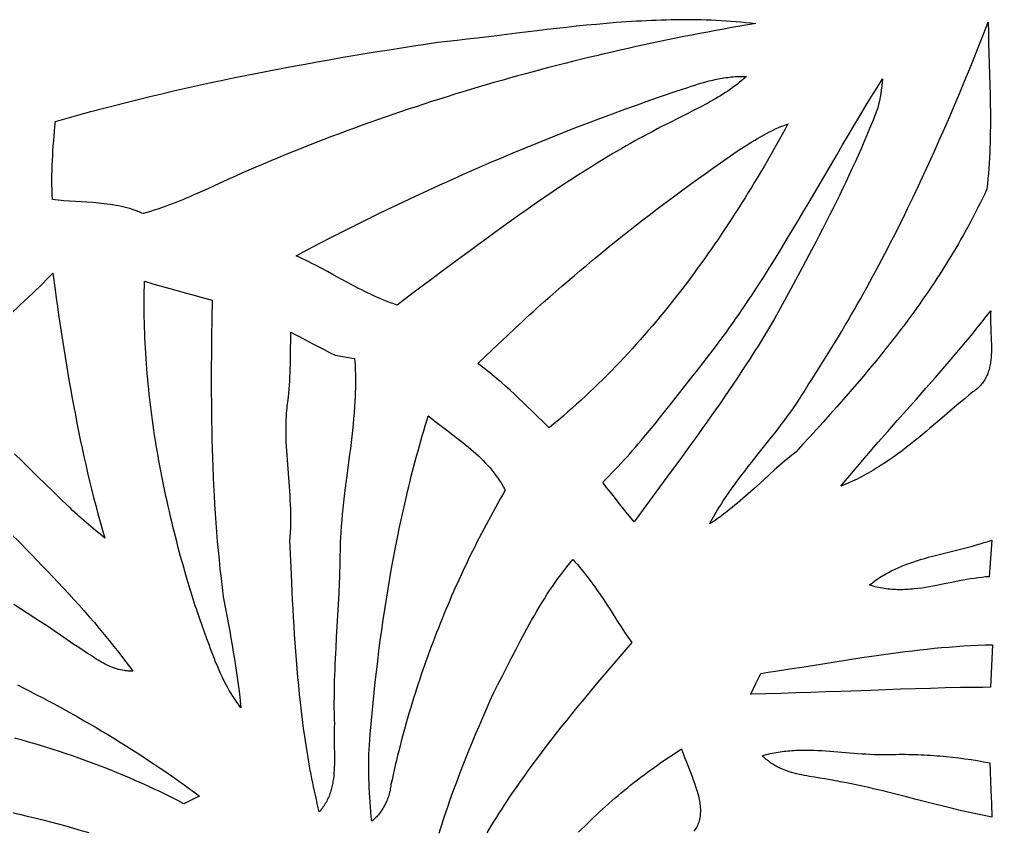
# Model space of a CAD drawing. Extents: x 138 to 547, y 3 to 737.
# Drawn here: x 406.9 to 499, y 464.3 to 541.1 of the extents above; entities that cross this region are included whole.
import ezdxf

# ---------------------------------------------------------------- set-up
doc = ezdxf.new("R2010")
doc.units = 0
doc.layers.add('LAYER_1', color=18, linetype='CONTINUOUS')

msp = doc.modelspace()

# ---------------------------------------------------------------- linework, layer by layer
at = {"layer": 'LAYER_1'}
for points in [[(429.244, 527.074), (428.584, 526.79), (427.926, 526.499), (427.269, 526.203), (426.613, 525.904), (425.303, 525.304), (424.647, 525.006), (423.989, 524.711), (423.33, 524.422), (422.999, 524.28), (422.668, 524.139), (422.336, 524.001), (422.003, 523.865), (421.669, 523.732), (421.334, 523.601), (420.998, 523.474), (420.661, 523.35), (420.322, 523.229), (419.982, 523.111), (419.641, 522.998), (419.299, 522.888), (418.955, 522.783), (418.609, 522.682), (418.482, 522.739), (418.354, 522.794), (418.227, 522.847), (418.098, 522.898), (417.969, 522.947), (417.84, 522.994), (417.581, 523.082), (417.32, 523.162), (417.057, 523.236), (416.793, 523.303), (416.528, 523.364), (416.262, 523.419), (415.994, 523.469), (415.726, 523.514), (415.456, 523.555), (415.186, 523.591), (414.915, 523.623), (414.643, 523.653), (414.371, 523.679), (414.098, 523.702), (413.825, 523.724), (413.277, 523.762), (412.182, 523.83), (411.635, 523.867), (411.09, 523.909), (410.818, 523.933), (410.547, 523.96), (410.277, 523.99), (410.007, 524.023), (409.985, 524.485), (409.969, 524.946), (409.96, 525.408), (409.958, 525.869), (409.962, 526.331), (409.971, 526.792), (409.985, 527.253), (410.005, 527.715), (410.029, 528.176), (410.057, 528.636), (410.089, 529.097), (410.124, 529.558), (410.163, 530.018), (410.204, 530.478), (410.248, 530.938), (410.294, 531.398), (411.406, 531.717), (412.519, 532.029), (413.633, 532.334), (414.749, 532.633), (415.867, 532.925), (416.987, 533.211), (418.108, 533.49), (419.23, 533.764), (420.354, 534.032), (421.479, 534.294), (422.605, 534.55), (423.732, 534.801), (424.861, 535.047), (425.99, 535.287), (427.121, 535.523), (428.253, 535.753), (429.385, 535.979), (430.519, 536.201), (431.653, 536.417), (432.788, 536.63), (433.924, 536.838), (435.06, 537.043), (436.197, 537.243), (437.335, 537.44), (438.473, 537.634), (439.611, 537.823), (440.75, 538.01), (441.889, 538.193), (443.028, 538.374), (444.168, 538.551), (445.308, 538.726), (446.448, 538.898), (447.384, 538.998), (448.321, 539.102), (449.259, 539.21), (450.198, 539.32), (452.077, 539.549), (453.958, 539.78), (455.841, 540.009), (456.783, 540.121), (457.725, 540.23), (458.668, 540.336), (459.611, 540.437), (460.554, 540.533), (461.497, 540.623), (462.44, 540.707), (463.384, 540.783), (463.856, 540.818), (464.327, 540.852), (464.799, 540.883), (465.271, 540.911), (465.743, 540.938), (466.214, 540.961), (466.686, 540.983), (467.158, 541.001), (467.63, 541.017), (468.101, 541.03), (468.573, 541.04), (469.045, 541.048), (469.516, 541.052), (469.988, 541.052), (470.459, 541.05), (470.931, 541.044), (471.402, 541.035), (471.873, 541.022), (472.344, 541.005), (472.816, 540.985), (473.287, 540.96), (473.758, 540.932), (474.228, 540.9), (474.699, 540.863), (475.17, 540.823), (475.641, 540.778), (476.111, 540.729), (476.581, 540.675), (475.823, 540.546), (475.064, 540.415), (474.306, 540.281), (473.548, 540.145), (472.791, 540.006), (472.034, 539.865), (471.278, 539.721), (470.521, 539.575), (469.766, 539.426), (469.011, 539.275), (468.256, 539.121), (467.501, 538.965), (466.748, 538.806), (465.994, 538.645), (465.241, 538.481), (464.489, 538.315), (463.737, 538.145), (462.986, 537.974), (462.235, 537.799), (461.485, 537.622), (460.736, 537.443), (459.987, 537.26), (459.238, 537.075), (458.491, 536.888), (457.744, 536.697), (456.997, 536.504), (456.251, 536.309), (455.506, 536.11), (454.762, 535.909), (454.018, 535.705), (453.275, 535.499), (452.533, 535.289), (451.792, 535.077), (451.051, 534.862), (450.311, 534.645), (449.572, 534.424), (448.833, 534.201), (448.096, 533.975), (447.359, 533.746), (446.623, 533.514), (445.888, 533.28), (445.154, 533.042), (444.42, 532.802), (443.688, 532.559), (442.956, 532.313), (442.226, 532.064), (441.496, 531.812), (440.767, 531.557), (440.039, 531.299), (439.312, 531.038), (438.587, 530.775), (437.862, 530.508), (437.138, 530.239), (436.415, 529.966), (435.693, 529.69), (434.972, 529.412), (434.252, 529.13), (433.534, 528.846), (432.816, 528.558), (432.099, 528.267), (431.384, 527.974), (430.67, 527.677), (429.957, 527.377)], [(480.353, 500.134), (480.093, 499.926), (479.836, 499.716), (479.581, 499.503), (479.327, 499.288), (479.074, 499.071), (478.823, 498.852), (478.324, 498.41), (477.829, 497.965), (477.335, 497.517), (476.348, 496.622), (475.851, 496.179), (475.351, 495.741), (475.099, 495.525), (474.846, 495.31), (474.591, 495.098), (474.334, 494.889), (474.076, 494.682), (473.815, 494.478), (473.552, 494.277), (473.287, 494.08), (473.019, 493.886), (472.748, 493.696), (472.474, 493.51), (472.197, 493.329), (472.317, 493.553), (472.44, 493.775), (472.564, 493.996), (472.691, 494.216), (472.82, 494.434), (472.95, 494.65), (473.083, 494.865), (473.217, 495.079), (473.353, 495.292), (473.49, 495.503), (473.77, 495.922), (474.056, 496.337), (474.346, 496.749), (474.642, 497.156), (474.941, 497.561), (475.245, 497.963), (475.551, 498.363), (475.86, 498.76), (476.172, 499.157), (476.798, 499.947), (477.427, 500.735), (478.054, 501.525), (478.365, 501.922), (478.674, 502.321), (478.98, 502.722), (479.284, 503.125), (479.583, 503.53), (479.878, 503.94), (480.169, 504.352), (480.454, 504.769), (480.734, 505.19), (480.871, 505.403), (481.007, 505.616), (481.141, 505.831), (481.274, 506.047), (481.404, 506.265), (481.533, 506.484), (481.86, 506.985), (482.185, 507.487), (482.508, 507.991), (482.829, 508.496), (483.147, 509.003), (483.463, 509.511), (483.776, 510.02), (484.088, 510.531), (484.397, 511.043), (484.704, 511.556), (485.009, 512.071), (485.312, 512.587), (485.612, 513.105), (485.91, 513.623), (486.207, 514.143), (486.501, 514.664), (486.793, 515.187), (487.083, 515.71), (487.371, 516.235), (487.657, 516.761), (487.941, 517.288), (488.223, 517.816), (488.504, 518.345), (488.782, 518.876), (489.058, 519.407), (489.333, 519.94), (489.605, 520.473), (489.876, 521.008), (490.145, 521.544), (490.412, 522.08), (490.677, 522.618), (490.941, 523.156), (491.463, 524.236), (491.978, 525.32), (492.486, 526.407), (492.988, 527.497), (493.483, 528.591), (493.973, 529.687), (494.456, 530.787), (494.933, 531.889), (495.405, 532.994), (495.871, 534.101), (496.331, 535.211), (496.787, 536.323), (497.237, 537.437), (497.682, 538.553), (498.123, 539.671), (498.559, 540.791), (498.583, 539.806), (498.61, 538.819), (498.672, 536.844), (498.702, 535.855), (498.729, 534.867), (498.751, 533.878), (498.766, 532.889), (498.771, 532.395), (498.774, 531.9), (498.774, 531.406), (498.771, 530.912), (498.765, 530.419), (498.756, 529.925), (498.743, 529.432), (498.727, 528.939), (498.707, 528.447), (498.683, 527.954), (498.654, 527.462), (498.621, 526.971), (498.583, 526.479), (498.54, 525.989), (498.492, 525.498), (498.438, 525.009), (498.232, 524.566), (498.023, 524.125), (497.811, 523.686), (497.595, 523.25), (497.375, 522.815), (497.153, 522.383), (496.927, 521.953), (496.697, 521.526), (496.465, 521.1), (496.23, 520.676), (495.991, 520.255), (495.75, 519.835), (495.505, 519.418), (495.258, 519.002), (495.008, 518.588), (494.755, 518.177), (494.499, 517.767), (494.241, 517.359), (493.98, 516.952), (493.716, 516.548), (493.45, 516.145), (493.181, 515.744), (492.91, 515.345), (492.637, 514.948), (492.361, 514.552), (492.083, 514.158), (491.803, 513.765), (491.52, 513.374), (491.236, 512.985), (490.949, 512.597), (490.661, 512.21), (490.37, 511.826), (490.078, 511.442), (489.783, 511.06), (489.487, 510.68), (489.19, 510.3), (488.89, 509.922), (488.589, 509.546), (487.982, 508.797), (487.369, 508.052), (486.75, 507.313), (486.126, 506.578), (485.498, 505.847), (484.866, 505.121), (484.229, 504.398), (483.589, 503.68), (482.946, 502.964), (482.301, 502.252), (481.653, 501.543), (481.004, 500.837)], [(468.09, 531.129), (467.663, 530.912), (467.237, 530.692), (466.813, 530.47), (466.39, 530.245), (465.968, 530.018), (465.548, 529.788), (465.129, 529.557), (464.712, 529.323), (464.295, 529.086), (463.88, 528.848), (463.467, 528.607), (463.054, 528.365), (462.642, 528.12), (462.232, 527.873), (461.823, 527.624), (461.415, 527.374), (461.008, 527.122), (460.602, 526.867), (459.793, 526.354), (458.988, 525.833), (458.187, 525.307), (457.389, 524.774), (456.594, 524.236), (455.803, 523.693), (455.014, 523.145), (454.228, 522.593), (453.445, 522.037), (452.664, 521.477), (451.885, 520.913), (451.107, 520.347), (450.332, 519.778), (449.557, 519.207), (448.784, 518.634), (447.241, 517.485), (445.701, 516.333), (444.161, 515.181), (442.62, 514.033), (442.309, 514.141), (441.999, 514.254), (441.691, 514.372), (441.384, 514.495), (441.08, 514.623), (440.776, 514.755), (440.474, 514.89), (440.173, 515.029), (439.874, 515.172), (439.575, 515.318), (439.277, 515.466), (438.98, 515.617), (438.389, 515.925), (437.799, 516.239), (436.624, 516.878), (436.036, 517.197), (435.446, 517.514), (434.855, 517.826), (434.559, 517.979), (434.261, 518.13), (433.963, 518.278), (433.664, 518.424), (433.363, 518.567), (433.062, 518.706), (434.181, 519.296), (435.304, 519.88), (436.429, 520.459), (437.556, 521.031), (438.687, 521.598), (439.819, 522.16), (440.955, 522.715), (442.093, 523.265), (443.234, 523.809), (444.377, 524.347), (445.522, 524.879), (446.671, 525.405), (447.821, 525.925), (448.974, 526.439), (450.13, 526.947), (451.288, 527.449), (452.449, 527.945), (453.612, 528.435), (454.777, 528.918), (455.945, 529.395), (457.114, 529.866), (458.287, 530.331), (459.461, 530.789), (460.638, 531.241), (461.818, 531.686), (462.999, 532.126), (464.183, 532.558), (465.369, 532.984), (466.557, 533.404), (467.747, 533.817), (468.94, 534.223), (470.134, 534.623), (470.471, 534.737), (470.809, 534.848), (471.148, 534.954), (471.489, 535.056), (471.831, 535.152), (472.174, 535.242), (472.519, 535.325), (472.865, 535.401), (473.039, 535.436), (473.213, 535.468), (473.387, 535.499), (473.561, 535.528), (473.736, 535.554), (473.911, 535.577), (474.086, 535.599), (474.262, 535.617), (474.438, 535.633), (474.614, 535.647), (474.791, 535.657), (474.968, 535.665), (475.145, 535.669), (475.323, 535.671), (475.501, 535.67), (475.679, 535.665), (475.47, 535.476), (475.258, 535.292), (475.043, 535.113), (474.825, 534.939), (474.604, 534.769), (474.381, 534.604), (474.155, 534.443), (473.927, 534.285), (473.696, 534.132), (473.463, 533.982), (473.229, 533.835), (472.993, 533.691), (472.754, 533.551), (472.515, 533.412), (472.274, 533.277), (472.031, 533.143), (471.788, 533.012), (471.544, 532.882), (471.052, 532.626), (470.558, 532.376), (470.063, 532.128), (469.073, 531.633), (468.58, 531.383)], [(478.336, 512.721), (477.962, 512.09), (477.584, 511.463), (477.201, 510.839), (476.815, 510.218), (476.425, 509.6), (476.031, 508.984), (475.633, 508.371), (475.233, 507.76), (474.829, 507.152), (474.422, 506.546), (474.012, 505.941), (473.6, 505.339), (473.185, 504.739), (472.768, 504.14), (472.349, 503.543), (471.928, 502.947), (471.505, 502.353), (471.08, 501.76), (470.227, 500.577), (469.368, 499.397), (468.507, 498.221), (466.779, 495.871), (465.915, 494.697), (465.053, 493.521), (464.307, 494.45), (463.562, 495.383), (463.191, 495.852), (462.821, 496.322), (462.454, 496.793), (462.09, 497.267), (462.382, 497.558), (462.672, 497.852), (462.959, 498.149), (463.244, 498.447), (463.527, 498.748), (463.807, 499.05), (464.085, 499.355), (464.362, 499.661), (464.636, 499.969), (464.909, 500.279), (465.179, 500.591), (465.449, 500.904), (465.716, 501.218), (465.982, 501.534), (466.511, 502.169), (467.034, 502.809), (467.553, 503.452), (468.068, 504.098), (468.581, 504.747), (469.601, 506.049), (470.618, 507.353), (470.947, 507.757), (471.274, 508.162), (471.598, 508.57), (471.919, 508.98), (472.237, 509.392), (472.553, 509.805), (472.866, 510.221), (473.176, 510.639), (473.484, 511.058), (473.789, 511.479), (474.092, 511.902), (474.393, 512.327), (474.691, 512.753), (474.987, 513.181), (475.281, 513.61), (475.573, 514.041), (475.863, 514.473), (476.152, 514.906), (476.438, 515.341), (476.723, 515.777), (477.287, 516.653), (477.845, 517.533), (478.397, 518.417), (478.945, 519.305), (479.488, 520.196), (480.026, 521.09), (480.562, 521.986), (481.095, 522.884), (481.625, 523.784), (482.154, 524.684), (484.262, 528.291), (484.79, 529.191), (485.32, 530.09), (485.852, 530.987), (486.387, 531.883), (486.925, 532.775), (487.466, 533.665), (488.013, 534.551), (488.564, 535.433), (488.532, 535.083), (488.493, 534.735), (488.446, 534.389), (488.393, 534.044), (488.333, 533.701), (488.267, 533.359), (488.195, 533.02), (488.118, 532.683), (487.866, 532.031), (487.609, 531.383), (487.347, 530.737), (487.079, 530.093), (486.808, 529.452), (486.531, 528.813), (486.25, 528.177), (485.965, 527.542), (485.676, 526.91), (485.383, 526.279), (485.086, 525.65), (484.786, 525.023), (484.483, 524.398), (484.176, 523.774), (483.867, 523.152), (483.555, 522.531), (483.24, 521.912), (482.923, 521.294), (482.603, 520.677), (482.282, 520.061), (481.634, 518.831), (480.98, 517.606), (480.322, 516.382), (479.661, 515.161)], [(479.619, 531.167), (479.343, 530.662), (479.065, 530.158), (478.785, 529.654), (478.502, 529.152), (478.218, 528.65), (477.931, 528.149), (477.642, 527.65), (477.351, 527.151), (477.058, 526.654), (476.762, 526.158), (476.464, 525.662), (476.164, 525.169), (475.862, 524.676), (475.557, 524.185), (475.25, 523.695), (474.94, 523.207), (474.628, 522.72), (474.314, 522.235), (473.998, 521.752), (473.679, 521.27), (473.357, 520.79), (473.033, 520.311), (472.707, 519.834), (472.378, 519.36), (472.047, 518.887), (471.713, 518.416), (471.376, 517.947), (471.037, 517.48), (470.696, 517.015), (470.352, 516.552), (470.005, 516.091), (469.656, 515.633), (469.304, 515.177), (468.95, 514.723), (468.593, 514.272), (468.233, 513.823), (467.871, 513.376), (467.505, 512.932), (467.138, 512.491), (466.767, 512.052), (466.394, 511.616), (466.018, 511.183), (465.639, 510.752), (465.258, 510.324), (464.873, 509.899), (464.486, 509.477), (464.096, 509.058), (463.703, 508.642), (463.307, 508.229), (462.909, 507.819), (462.507, 507.412), (462.103, 507.008), (461.696, 506.608), (461.286, 506.211), (460.872, 505.817), (460.456, 505.426), (460.037, 505.039), (459.615, 504.656), (459.19, 504.276), (458.762, 503.899), (458.331, 503.527), (457.897, 503.158), (457.459, 502.792), (457.019, 502.431), (455.388, 504.02), (454.979, 504.416), (454.567, 504.811), (454.154, 505.202), (453.738, 505.591), (453.319, 505.976), (452.896, 506.356), (452.469, 506.732), (452.037, 507.102), (451.82, 507.285), (451.601, 507.466), (451.381, 507.645), (451.159, 507.822), (450.936, 507.998), (450.711, 508.172), (450.484, 508.343), (450.256, 508.513), (450.964, 509.171), (451.669, 509.834), (453.075, 511.167), (453.78, 511.832), (454.488, 512.492), (454.844, 512.82), (455.202, 513.146), (455.561, 513.47), (455.922, 513.792), (456.492, 514.301), (457.064, 514.807), (457.638, 515.311), (458.214, 515.812), (458.792, 516.31), (459.372, 516.806), (459.954, 517.299), (460.538, 517.789), (461.124, 518.277), (461.712, 518.762), (462.302, 519.245), (462.894, 519.724), (463.488, 520.202), (464.083, 520.677), (464.681, 521.149), (465.28, 521.618), (465.881, 522.085), (466.484, 522.55), (467.089, 523.012), (467.695, 523.471), (468.303, 523.928), (468.913, 524.383), (469.525, 524.835), (470.139, 525.284), (470.754, 525.731), (471.37, 526.176), (471.989, 526.618), (472.609, 527.058), (473.23, 527.495), (473.854, 527.93), (474.478, 528.363), (475.105, 528.793), (475.648, 529.13), (476.192, 529.466), (476.466, 529.632), (476.74, 529.796), (477.017, 529.956), (477.295, 530.114), (477.575, 530.267), (477.857, 530.415), (478.143, 530.558), (478.431, 530.694), (478.722, 530.824), (478.869, 530.886), (479.017, 530.947), (479.166, 531.005), (479.316, 531.061), (479.467, 531.115)], [(427.851, 475.943), (427.749, 476.075), (427.649, 476.207), (427.551, 476.341), (427.455, 476.475), (427.267, 476.747), (427.087, 477.024), (426.912, 477.304), (426.744, 477.587), (426.582, 477.874), (426.425, 478.164), (426.273, 478.458), (426.126, 478.754), (425.984, 479.052), (425.846, 479.353), (425.712, 479.657), (425.581, 479.962), (425.454, 480.269), (425.33, 480.578), (425.209, 480.889), (425.09, 481.201), (424.974, 481.514), (424.859, 481.827), (424.634, 482.457), (424.412, 483.088), (423.97, 484.349), (423.744, 484.975), (423.63, 485.286), (423.513, 485.597), (423.225, 486.524), (422.943, 487.454), (422.669, 488.388), (422.401, 489.324), (422.141, 490.263), (422.014, 490.733), (421.889, 491.205), (421.766, 491.676), (421.645, 492.149), (421.526, 492.622), (421.408, 493.096), (421.293, 493.57), (421.18, 494.045), (421.07, 494.52), (420.961, 494.996), (420.854, 495.473), (420.75, 495.95), (420.648, 496.427), (420.548, 496.905), (420.451, 497.384), (420.356, 497.863), (420.263, 498.342), (420.172, 498.822), (420.084, 499.303), (419.999, 499.784), (419.916, 500.265), (419.835, 500.747), (419.757, 501.229), (419.681, 501.711), (419.608, 502.194), (419.537, 502.677), (419.469, 503.161), (419.404, 503.645), (419.341, 504.129), (419.281, 504.613), (419.224, 505.098), (419.17, 505.583), (419.118, 506.068), (419.069, 506.554), (419.023, 507.04), (418.98, 507.526), (418.94, 508.012), (418.902, 508.499), (418.868, 508.986), (418.836, 509.472), (418.807, 509.96), (418.782, 510.447), (418.759, 510.934), (418.74, 511.422), (418.724, 511.909), (418.71, 512.397), (418.7, 512.885), (418.693, 513.373), (418.69, 513.861), (418.689, 514.349), (418.692, 514.837), (418.698, 515.325), (418.707, 515.813), (418.72, 516.302), (419.515, 516.059), (420.311, 515.823), (421.109, 515.593), (421.908, 515.368), (422.708, 515.148), (423.509, 514.931), (424.31, 514.718), (425.111, 514.507), (425.085, 512.749), (425.063, 510.991), (425.048, 509.233), (425.043, 508.354), (425.04, 507.475), (425.04, 506.596), (425.042, 505.717), (425.047, 504.838), (425.055, 503.959), (425.067, 503.081), (425.082, 502.202), (425.1, 501.324), (425.123, 500.446), (425.149, 499.568), (425.18, 498.69), (425.215, 497.813), (425.255, 496.936), (425.3, 496.059), (425.35, 495.182), (425.405, 494.306), (425.466, 493.43), (425.533, 492.554), (425.606, 491.679), (425.685, 490.804), (425.77, 489.93), (425.862, 489.056), (425.96, 488.182), (426.066, 487.309), (426.179, 486.436), (426.425, 485.133), (426.665, 483.827), (426.782, 483.173), (426.897, 482.519), (427.01, 481.864), (427.119, 481.209), (427.226, 480.553), (427.328, 479.896), (427.427, 479.239), (427.522, 478.581), (427.612, 477.923), (427.697, 477.264), (427.777, 476.604)], [(497.11, 505.819), (496.74, 505.514), (496.371, 505.207), (495.636, 504.584), (494.166, 503.325), (493.428, 502.695), (493.058, 502.382), (492.686, 502.07), (492.313, 501.76), (491.938, 501.453), (491.561, 501.15), (491.182, 500.849), (490.8, 500.553), (490.416, 500.261), (490.029, 499.974), (489.639, 499.692), (489.245, 499.416), (488.848, 499.147), (488.447, 498.884), (488.245, 498.755), (488.042, 498.629), (487.838, 498.504), (487.633, 498.381), (487.427, 498.26), (487.22, 498.141), (487.012, 498.024), (486.802, 497.91), (486.591, 497.798), (486.379, 497.688), (486.166, 497.58), (485.951, 497.475), (485.735, 497.373), (485.518, 497.273), (485.299, 497.175), (485.079, 497.081), (484.857, 496.989), (484.634, 496.899), (485.066, 497.427), (485.501, 497.953), (485.938, 498.476), (486.378, 498.997), (486.82, 499.515), (487.264, 500.032), (487.71, 500.548), (488.157, 501.061), (489.056, 502.086), (489.958, 503.107), (491.767, 505.145), (492.671, 506.165), (493.571, 507.189), (494.466, 508.217), (494.912, 508.733), (495.355, 509.251), (495.797, 509.771), (496.236, 510.294), (496.672, 510.818), (497.106, 511.345), (497.537, 511.875), (497.965, 512.408), (498.389, 512.944), (498.81, 513.483), (498.795, 513.237), (498.787, 512.986), (498.784, 512.732), (498.787, 512.475), (498.793, 512.215), (498.802, 511.952), (498.825, 511.423), (498.849, 510.89), (498.859, 510.623), (498.867, 510.356), (498.871, 510.091), (498.871, 509.827), (498.866, 509.564), (498.855, 509.304), (498.837, 509.047), (498.825, 508.919), (498.81, 508.792), (498.794, 508.667), (498.776, 508.542), (498.754, 508.418), (498.731, 508.295), (498.705, 508.174), (498.676, 508.053), (498.644, 507.934), (498.609, 507.816), (498.571, 507.7), (498.53, 507.585), (498.485, 507.471), (498.437, 507.359), (498.386, 507.248), (498.331, 507.14), (498.272, 507.032), (498.209, 506.927), (498.142, 506.823), (498.071, 506.722), (497.996, 506.622), (497.916, 506.524), (497.832, 506.428), (497.743, 506.334), (497.65, 506.243), (497.552, 506.153), (497.449, 506.066), (497.341, 505.982), (497.228, 505.899)], [(436.685, 474.39), (436.671, 474.126), (436.662, 473.86), (436.657, 473.593), (436.656, 473.323), (436.658, 473.052), (436.662, 472.78), (436.673, 472.233), (436.685, 471.685), (436.691, 471.136), (436.691, 470.863), (436.687, 470.59), (436.68, 470.318), (436.667, 470.047), (436.649, 469.778), (436.625, 469.511), (436.595, 469.245), (436.576, 469.114), (436.556, 468.982), (436.534, 468.852), (436.51, 468.722), (436.483, 468.592), (436.455, 468.464), (436.424, 468.336), (436.39, 468.209), (436.354, 468.083), (436.315, 467.957), (436.273, 467.832), (436.229, 467.709), (436.182, 467.586), (436.131, 467.464), (436.078, 467.343), (436.021, 467.224), (435.962, 467.105), (435.898, 466.987), (435.832, 466.871), (435.762, 466.755), (435.688, 466.641), (435.611, 466.528), (435.53, 466.416), (435.445, 466.306), (435.356, 466.197), (435.263, 466.089), (435.167, 466.48), (435.074, 466.873), (434.983, 467.265), (434.895, 467.659), (434.808, 468.053), (434.725, 468.447), (434.643, 468.842), (434.564, 469.237), (434.487, 469.633), (434.412, 470.03), (434.339, 470.427), (434.269, 470.824), (434.2, 471.222), (434.134, 471.62), (434.006, 472.417), (433.887, 473.216), (433.774, 474.017), (433.669, 474.819), (433.57, 475.622), (433.477, 476.426), (433.391, 477.231), (433.31, 478.037), (433.234, 478.844), (433.163, 479.652), (433.097, 480.46), (433.036, 481.268), (432.978, 482.077), (432.924, 482.886), (432.874, 483.696), (432.827, 484.505), (432.782, 485.314), (432.74, 486.124), (432.7, 486.933), (432.625, 488.549), (432.487, 491.774), (432.505, 491.986), (432.52, 492.199), (432.533, 492.411), (432.545, 492.623), (432.553, 492.835), (432.56, 493.047), (432.568, 493.471), (432.569, 493.895), (432.564, 494.319), (432.553, 494.742), (432.536, 495.166), (432.515, 495.589), (432.491, 496.013), (432.463, 496.436), (432.433, 496.86), (432.367, 497.706), (432.3, 498.552), (432.237, 499.398), (432.208, 499.821), (432.182, 500.244), (432.159, 500.667), (432.141, 501.09), (432.128, 501.512), (432.12, 501.935), (432.119, 502.358), (432.124, 502.781), (432.137, 503.203), (432.146, 503.415), (432.158, 503.626), (432.172, 503.837), (432.188, 504.048), (432.206, 504.26), (432.227, 504.471), (432.251, 504.682), (432.277, 504.894), (432.306, 505.105), (432.337, 505.316), (432.375, 505.699), (432.407, 506.081), (432.435, 506.464), (432.459, 506.848), (432.479, 507.232), (432.496, 507.616), (432.509, 508.001), (432.521, 508.386), (432.539, 509.157), (432.552, 509.929), (432.564, 510.702), (432.579, 511.475), (433.099, 511.198), (433.62, 510.924), (434.664, 510.38), (435.708, 509.835), (436.23, 509.56), (436.749, 509.283), (437.679, 509.129), (438.187, 509.041), (438.608, 508.966), (438.628, 508.68), (438.644, 508.395), (438.658, 508.11), (438.669, 507.825), (438.676, 507.541), (438.682, 507.256), (438.684, 506.972), (438.684, 506.688), (438.681, 506.404), (438.676, 506.121), (438.669, 505.837), (438.659, 505.553), (438.648, 505.27), (438.634, 504.987), (438.6, 504.421), (438.56, 503.855), (438.513, 503.29), (438.46, 502.725), (438.402, 502.161), (438.339, 501.596), (438.273, 501.032), (438.203, 500.468), (438.132, 499.905), (437.835, 497.649), (437.69, 496.521), (437.621, 495.956), (437.555, 495.392), (437.493, 494.827), (437.435, 494.261), (437.383, 493.695), (437.337, 493.129), (437.297, 492.562), (437.264, 491.994), (437.251, 491.71), (437.24, 491.426), (437.231, 491.142), (437.224, 490.857), (437.219, 490.342), (437.211, 489.826), (437.199, 489.311), (437.185, 488.795), (437.167, 488.28), (437.147, 487.765), (437.1, 486.735), (437.047, 485.706), (436.99, 484.677), (436.871, 482.62), (436.814, 481.591), (436.763, 480.563), (436.739, 480.049), (436.718, 479.534), (436.699, 479.02), (436.683, 478.506), (436.67, 477.992), (436.66, 477.477), (436.654, 476.963), (436.651, 476.448), (436.653, 475.934), (436.659, 475.419), (436.669, 474.904)], [(442.044, 468.666), (442.027, 468.537), (442.006, 468.409), (441.984, 468.283), (441.959, 468.157), (441.931, 468.032), (441.901, 467.909), (441.869, 467.787), (441.834, 467.666), (441.797, 467.546), (441.757, 467.428), (441.715, 467.311), (441.67, 467.195), (441.623, 467.08), (441.573, 466.967), (441.521, 466.856), (441.466, 466.746), (441.409, 466.637), (441.349, 466.529), (441.286, 466.424), (441.221, 466.32), (441.153, 466.217), (441.083, 466.116), (441.01, 466.017), (440.934, 465.919), (440.856, 465.823), (440.775, 465.728), (440.692, 465.636), (440.605, 465.545), (440.517, 465.456), (440.425, 465.369), (440.331, 465.284), (440.234, 465.2), (440.185, 465.651), (440.141, 466.102), (440.101, 466.554), (440.066, 467.006), (440.035, 467.458), (440.009, 467.911), (439.987, 468.364), (439.97, 468.817), (439.958, 469.271), (439.95, 469.724), (439.947, 470.178), (439.948, 470.632), (439.954, 471.086), (439.965, 471.541), (439.981, 471.995), (440.001, 472.449), (440.082, 473.436), (440.167, 474.422), (440.258, 475.408), (440.353, 476.394), (440.453, 477.379), (440.559, 478.364), (440.669, 479.348), (440.786, 480.332), (440.908, 481.315), (441.036, 482.297), (441.169, 483.279), (441.309, 484.259), (441.455, 485.239), (441.607, 486.217), (441.766, 487.194), (441.931, 488.17), (442.103, 489.145), (442.281, 490.118), (442.467, 491.09), (442.66, 492.06), (442.86, 493.028), (443.067, 493.995), (443.282, 494.96), (443.504, 495.923), (443.618, 496.404), (443.734, 496.884), (443.852, 497.364), (443.972, 497.843), (444.094, 498.322), (444.218, 498.8), (444.344, 499.278), (444.473, 499.755), (444.603, 500.232), (444.735, 500.708), (444.87, 501.183), (445.006, 501.658), (445.145, 502.132), (445.285, 502.605), (445.428, 503.078), (445.574, 503.551), (445.819, 503.355), (446.067, 503.161), (446.569, 502.774), (447.588, 502.002), (448.099, 501.613), (448.607, 501.218), (448.859, 501.019), (449.109, 500.817), (449.357, 500.612), (449.602, 500.405), (449.844, 500.195), (450.083, 499.982), (450.317, 499.766), (450.548, 499.546), (450.774, 499.321), (450.996, 499.093), (451.212, 498.86), (451.422, 498.622), (451.525, 498.501), (451.627, 498.379), (451.726, 498.255), (451.824, 498.131), (451.921, 498.004), (452.016, 497.877), (452.109, 497.748), (452.2, 497.617), (452.289, 497.485), (452.376, 497.351), (452.462, 497.216), (452.545, 497.079), (452.626, 496.94), (452.705, 496.8), (452.782, 496.657), (452.857, 496.514), (452.623, 496.11), (452.391, 495.706), (452.161, 495.3), (451.933, 494.893), (451.707, 494.485), (451.483, 494.075), (451.261, 493.665), (451.041, 493.253), (450.823, 492.84), (450.606, 492.426), (450.392, 492.011), (450.18, 491.595), (449.969, 491.177), (449.761, 490.759), (449.555, 490.339), (449.35, 489.919), (449.148, 489.497), (448.948, 489.074), (448.75, 488.65), (448.553, 488.225), (448.359, 487.799), (448.167, 487.372), (447.977, 486.944), (447.789, 486.515), (447.603, 486.086), (447.419, 485.655), (447.237, 485.223), (447.058, 484.79), (446.88, 484.356), (446.705, 483.921), (446.532, 483.486), (446.36, 483.049), (446.191, 482.612), (446.024, 482.174), (445.86, 481.734), (445.697, 481.294), (445.536, 480.853), (445.378, 480.412), (445.222, 479.969), (445.068, 479.526), (444.916, 479.082), (444.767, 478.637), (444.619, 478.191), (444.474, 477.744), (444.331, 477.297), (444.19, 476.849), (444.052, 476.4), (443.915, 475.95), (443.781, 475.5), (443.65, 475.049), (443.52, 474.597), (443.393, 474.145), (443.268, 473.692), (443.145, 473.238), (443.025, 472.784), (442.906, 472.329), (442.79, 471.873), (442.677, 471.416), (442.566, 470.96), (442.457, 470.502), (442.35, 470.044), (442.246, 469.585), (442.144, 469.126)], [(498.67, 488.339), (498.493, 488.326), (498.315, 488.312), (497.96, 488.276), (497.604, 488.233), (497.249, 488.183), (496.893, 488.128), (496.538, 488.067), (496.182, 488.003), (495.827, 487.935), (495.116, 487.793), (494.405, 487.649), (493.694, 487.508), (493.339, 487.441), (492.984, 487.378), (492.629, 487.32), (492.274, 487.267), (491.919, 487.22), (491.564, 487.179), (491.387, 487.162), (491.21, 487.147), (491.032, 487.134), (490.855, 487.124), (490.678, 487.116), (490.501, 487.11), (490.323, 487.107), (490.146, 487.106), (489.969, 487.109), (489.792, 487.114), (489.615, 487.122), (489.438, 487.134), (489.261, 487.149), (489.085, 487.167), (488.908, 487.188), (488.731, 487.213), (488.554, 487.242), (488.378, 487.275), (488.201, 487.311), (488.024, 487.352), (487.848, 487.396), (487.671, 487.445), (487.495, 487.498), (487.319, 487.556), (487.475, 487.68), (487.633, 487.8), (487.792, 487.917), (487.953, 488.031), (488.115, 488.141), (488.279, 488.248), (488.444, 488.352), (488.611, 488.453), (488.778, 488.551), (488.947, 488.646), (489.118, 488.739), (489.289, 488.828), (489.462, 488.915), (489.635, 489), (489.81, 489.082), (489.986, 489.161), (490.163, 489.239), (490.341, 489.314), (490.519, 489.387), (490.699, 489.458), (490.879, 489.527), (491.061, 489.594), (491.426, 489.723), (491.793, 489.845), (492.164, 489.961), (492.536, 490.072), (492.911, 490.179), (493.287, 490.282), (493.664, 490.381), (494.043, 490.478), (494.422, 490.573), (495.94, 490.947), (496.318, 491.042), (496.696, 491.14), (497.072, 491.24), (497.446, 491.343), (497.818, 491.451), (498.188, 491.563), (498.556, 491.68), (498.92, 491.804), (498.792, 490.067), (498.729, 489.201)], [(498.782, 477.875), (498.073, 477.87), (497.364, 477.863), (496.655, 477.853), (495.946, 477.842), (494.529, 477.813), (493.112, 477.777), (491.695, 477.735), (490.278, 477.689), (488.862, 477.64), (487.445, 477.589), (484.613, 477.484), (483.197, 477.433), (481.781, 477.384), (480.364, 477.339), (478.948, 477.299), (477.533, 477.265), (476.117, 477.237), (476.586, 478.221), (477.054, 479.196), (477.738, 479.296), (478.421, 479.398), (479.787, 479.608), (481.153, 479.823), (482.519, 480.041), (483.884, 480.259), (485.25, 480.474), (486.617, 480.684), (487.301, 480.786), (487.984, 480.886), (488.668, 480.983), (489.353, 481.078), (490.037, 481.169), (490.722, 481.256), (491.407, 481.34), (492.093, 481.419), (492.779, 481.494), (493.466, 481.564), (494.153, 481.629), (494.84, 481.688), (495.528, 481.741), (496.217, 481.788), (496.906, 481.829), (497.595, 481.863), (498.286, 481.889), (498.977, 481.908)], [(498.92, 465.597), (498.467, 465.68), (498.015, 465.768), (497.563, 465.86), (497.112, 465.955), (496.662, 466.053), (496.213, 466.155), (495.764, 466.259), (495.315, 466.366), (494.42, 466.585), (493.526, 466.811), (492.633, 467.042), (491.74, 467.274), (490.847, 467.506), (489.954, 467.735), (489.06, 467.96), (488.613, 468.07), (488.165, 468.178), (487.717, 468.284), (487.268, 468.387), (486.818, 468.487), (486.368, 468.585), (485.917, 468.678), (485.466, 468.768), (485.013, 468.855), (484.56, 468.936), (484.323, 468.991), (484.084, 469.042), (483.844, 469.09), (483.602, 469.134), (483.115, 469.217), (482.625, 469.294), (482.134, 469.371), (481.644, 469.451), (481.4, 469.494), (481.157, 469.539), (480.914, 469.588), (480.674, 469.64), (480.434, 469.696), (480.197, 469.757), (479.961, 469.823), (479.728, 469.895), (479.497, 469.973), (479.269, 470.058), (479.156, 470.103), (479.044, 470.15), (478.932, 470.2), (478.822, 470.251), (478.712, 470.304), (478.603, 470.36), (478.495, 470.418), (478.388, 470.478), (478.282, 470.54), (478.176, 470.605), (478.072, 470.673), (477.969, 470.743), (477.867, 470.816), (477.766, 470.892), (477.666, 470.97), (477.568, 471.051), (477.47, 471.135), (477.374, 471.223), (477.279, 471.313), (477.185, 471.406), (477.371, 471.46), (477.558, 471.51), (477.745, 471.557), (477.931, 471.601), (478.118, 471.641), (478.305, 471.679), (478.492, 471.713), (478.679, 471.745), (478.867, 471.774), (479.054, 471.8), (479.242, 471.824), (479.429, 471.845), (479.617, 471.864), (479.805, 471.88), (479.992, 471.894), (480.18, 471.906), (480.368, 471.915), (480.556, 471.923), (480.933, 471.932), (481.309, 471.935), (481.686, 471.931), (482.063, 471.921), (482.441, 471.906), (482.818, 471.886), (483.196, 471.863), (483.573, 471.837), (483.951, 471.808), (484.707, 471.746), (485.464, 471.682), (486.22, 471.621), (486.598, 471.594), (486.976, 471.57), (487.354, 471.549), (487.732, 471.532), (488.109, 471.521), (488.487, 471.515), (488.864, 471.515), (489.242, 471.522), (489.539, 471.529), (489.837, 471.534), (490.135, 471.537), (490.433, 471.538), (490.73, 471.536), (491.028, 471.533), (491.326, 471.527), (491.623, 471.52), (491.921, 471.51), (492.218, 471.498), (492.515, 471.484), (492.812, 471.468), (493.109, 471.45), (493.406, 471.43), (493.703, 471.408), (494, 471.384), (494.296, 471.358), (494.592, 471.33), (495.184, 471.267), (495.776, 471.197), (496.366, 471.119), (496.955, 471.034), (497.543, 470.94), (498.13, 470.839), (498.716, 470.73), (498.815, 468.16), (498.866, 466.878)]]:
    msp.add_lwpolyline(points, close=True, dxfattribs=at)
for points in [[(406.122, 513.277), (407.452, 514.517), (408.113, 515.142), (408.441, 515.456), (408.767, 515.772), (409.091, 516.091), (409.412, 516.412), (409.73, 516.737), (410.044, 517.064), (410.258, 515.478), (410.368, 514.685), (410.48, 513.892), (410.593, 513.1), (410.709, 512.308), (410.828, 511.517), (410.949, 510.726), (411.073, 509.936), (411.199, 509.146), (411.328, 508.357), (411.461, 507.568), (411.596, 506.78), (411.735, 505.993), (411.878, 505.207), (412.024, 504.421), (412.174, 503.636), (412.327, 502.852), (412.485, 502.069), (412.646, 501.287), (412.812, 500.506), (412.983, 499.725), (413.158, 498.946), (413.337, 498.168), (413.522, 497.391), (413.711, 496.615), (413.906, 495.84), (414.105, 495.067), (414.31, 494.295), (414.521, 493.524), (414.737, 492.754), (414.958, 491.986), (414.516, 492.349), (414.075, 492.714), (413.635, 493.082), (413.198, 493.454), (412.765, 493.832), (412.549, 494.023), (412.335, 494.216), (412.123, 494.411), (411.911, 494.608), (411.702, 494.807), (411.494, 495.009), (410.765, 495.712), (410.037, 496.416), (409.312, 497.123), (408.587, 497.831), (407.865, 498.541), (407.145, 499.254), (406.426, 499.968)], [(405.973, 492.499), (407.003, 491.466), (407.517, 490.947), (408.029, 490.427), (408.539, 489.905), (409.047, 489.381), (409.553, 488.855), (410.057, 488.327), (410.558, 487.796), (411.056, 487.262), (411.551, 486.726), (412.043, 486.186), (412.531, 485.643), (413.015, 485.097), (413.496, 484.547), (413.972, 483.994), (414.444, 483.436), (414.911, 482.875), (415.374, 482.309), (415.831, 481.738), (416.283, 481.163), (416.73, 480.583), (417.171, 479.998), (417.389, 479.704), (417.606, 479.408), (417.505, 479.407), (417.404, 479.407), (417.305, 479.41), (417.206, 479.415), (417.107, 479.423), (417.01, 479.432), (416.913, 479.443), (416.816, 479.457), (416.626, 479.489), (416.437, 479.529), (416.251, 479.576), (416.067, 479.63), (415.885, 479.69), (415.705, 479.756), (415.528, 479.827), (415.351, 479.903), (415.177, 479.985), (415.004, 480.07), (414.832, 480.16), (414.662, 480.254), (414.493, 480.35), (414.325, 480.45), (414.158, 480.552), (413.992, 480.656), (413.663, 480.87), (413.335, 481.087), (412.684, 481.523), (412.358, 481.734), (412.195, 481.838), (412.032, 481.938), (411.409, 482.373), (410.783, 482.804), (410.155, 483.231), (409.525, 483.654), (408.892, 484.073), (408.257, 484.488), (407.62, 484.9), (406.981, 485.308), (406.339, 485.712)], [(446.611, 464.077), (446.736, 464.477), (446.862, 464.876), (446.991, 465.274), (447.122, 465.672), (447.389, 466.466), (447.663, 467.257), (447.944, 468.046), (448.232, 468.832), (448.527, 469.615), (448.827, 470.397), (449.133, 471.175), (449.445, 471.951), (449.762, 472.725), (450.083, 473.496), (450.409, 474.265), (450.739, 475.031), (451.073, 475.795), (451.411, 476.556), (451.751, 477.314), (452.173, 478.134), (452.592, 478.957), (453.429, 480.606), (453.852, 481.428), (454.28, 482.248), (454.497, 482.657), (454.715, 483.064), (454.936, 483.469), (455.159, 483.873), (455.385, 484.276), (455.614, 484.676), (455.846, 485.074), (456.081, 485.469), (456.32, 485.863), (456.563, 486.253), (456.81, 486.641), (457.061, 487.025), (457.317, 487.406), (457.578, 487.784), (457.843, 488.158), (458.114, 488.529), (458.391, 488.895), (458.673, 489.257), (458.962, 489.615), (459.256, 489.969), (459.459, 489.746), (459.659, 489.521), (459.855, 489.293), (460.048, 489.062), (460.238, 488.829), (460.425, 488.594), (460.609, 488.356), (460.791, 488.116), (460.971, 487.875), (461.148, 487.631), (461.324, 487.386), (461.497, 487.139), (461.84, 486.642), (462.176, 486.14), (462.509, 485.635), (462.838, 485.128), (463.495, 484.112), (463.824, 483.605), (464.155, 483.1), (464.49, 482.599), (464.83, 482.102), (463.701, 480.783), (462.573, 479.461), (462.01, 478.797), (461.448, 478.132), (460.888, 477.465), (460.33, 476.795), (459.775, 476.124), (459.223, 475.449), (458.674, 474.772), (458.129, 474.091), (457.588, 473.408), (457.052, 472.72), (456.52, 472.029), (455.994, 471.334), (455.474, 470.634), (454.959, 469.93), (454.705, 469.576), (454.451, 469.221), (454.2, 468.864), (453.95, 468.507), (453.703, 468.148), (453.457, 467.787), (453.213, 467.425), (452.971, 467.062), (452.731, 466.698), (452.493, 466.332), (452.257, 465.964), (452.024, 465.595), (451.792, 465.224), (451.563, 464.852), (451.336, 464.478), (451.112, 464.103)], [(406.709, 478.095), (407.289, 477.804), (407.868, 477.509), (408.445, 477.211), (409.021, 476.911), (409.595, 476.607), (410.168, 476.3), (410.739, 475.99), (411.309, 475.677), (411.877, 475.361), (412.443, 475.042), (413.008, 474.719), (413.571, 474.394), (414.132, 474.065), (414.692, 473.733), (415.25, 473.398), (415.806, 473.059), (416.36, 472.718), (416.913, 472.373), (417.464, 472.025), (418.013, 471.673), (418.56, 471.318), (419.105, 470.96), (419.648, 470.599), (420.189, 470.234), (420.729, 469.866), (421.266, 469.494), (421.801, 469.119), (422.335, 468.741), (422.866, 468.359), (423.395, 467.974), (423.922, 467.585), (423.592, 467.42), (423.192, 467.223), (422.454, 466.86), (421.884, 467.156), (421.312, 467.446), (420.738, 467.73), (420.161, 468.01), (419.583, 468.284), (419.002, 468.553), (418.42, 468.816), (417.836, 469.075), (417.249, 469.328), (416.661, 469.577), (416.072, 469.82), (415.48, 470.058), (414.887, 470.292), (414.292, 470.52), (413.695, 470.744), (413.097, 470.963), (412.497, 471.177), (411.896, 471.387), (411.293, 471.592), (410.689, 471.792), (410.083, 471.987), (409.476, 472.179), (408.868, 472.365), (408.258, 472.548), (407.647, 472.725), (407.035, 472.899), (406.421, 473.068)], [(459.801, 464.161), (460.077, 464.442), (460.355, 464.722), (460.635, 464.999), (460.918, 465.274), (461.202, 465.547), (461.488, 465.818), (461.776, 466.086), (462.066, 466.352), (462.358, 466.616), (462.652, 466.878), (462.948, 467.137), (463.246, 467.394), (463.545, 467.649), (463.846, 467.901), (464.149, 468.152), (464.454, 468.4), (464.761, 468.645), (465.069, 468.888), (465.379, 469.129), (465.691, 469.368), (466.004, 469.604), (466.319, 469.838), (466.635, 470.069), (466.953, 470.298), (467.272, 470.525), (467.593, 470.749), (467.916, 470.971), (468.24, 471.191), (468.565, 471.408), (468.892, 471.623), (469.22, 471.835), (469.549, 472.045), (469.636, 471.78), (469.733, 471.507), (469.837, 471.227), (469.948, 470.941), (470.423, 469.745), (470.542, 469.437), (470.659, 469.128), (470.771, 468.817), (470.877, 468.505), (470.975, 468.194), (471.021, 468.039), (471.065, 467.884), (471.106, 467.729), (471.144, 467.575), (471.179, 467.421), (471.211, 467.269), (471.239, 467.117), (471.264, 466.965), (471.285, 466.815), (471.302, 466.666), (471.315, 466.518), (471.323, 466.371), (471.327, 466.226), (471.326, 466.082), (471.321, 465.939), (471.31, 465.798), (471.294, 465.659), (471.272, 465.521), (471.244, 465.386), (471.211, 465.252), (471.172, 465.121), (471.126, 464.991), (471.074, 464.864), (471.015, 464.74), (470.949, 464.617), (470.876, 464.497), (470.796, 464.38), (470.709, 464.266)], [(406.153, 466.027), (406.888, 465.863), (407.623, 465.693), (408.356, 465.517), (409.089, 465.336), (409.819, 465.148), (410.549, 464.955), (411.277, 464.756), (412.004, 464.552), (412.729, 464.342), (413.453, 464.126)]]:
    msp.add_lwpolyline(points, dxfattribs=at)

doc.saveas('drawing.dxf')
